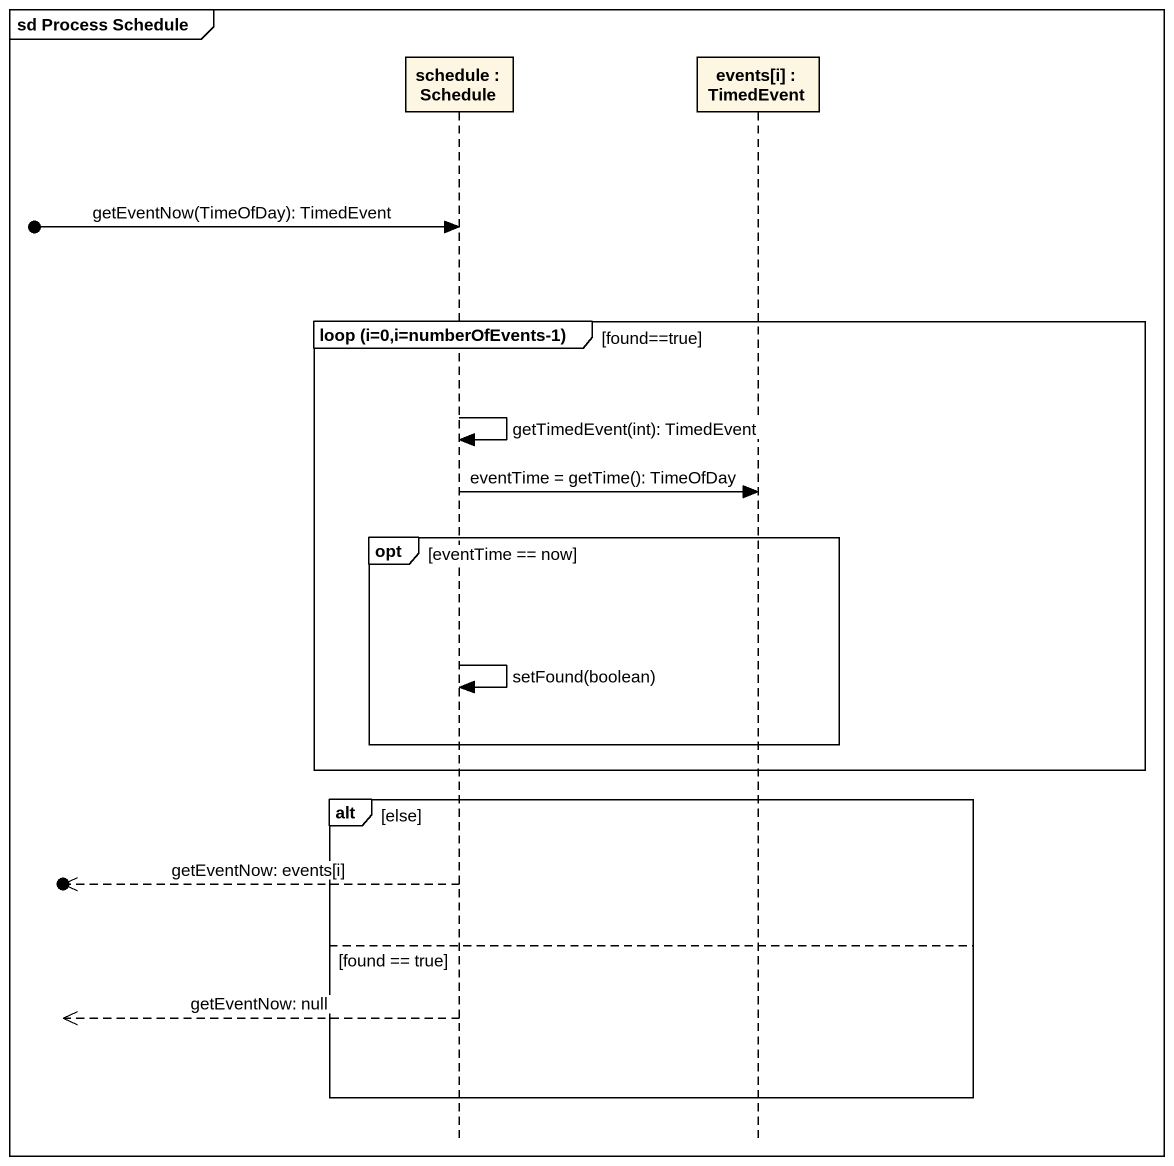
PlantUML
@startuml
mainframe sd Process Schedule
hide footbox
participant "schedule : Schedule" as schedule
participant "events[i] : TimedEvent" as events_i

[o-> schedule : getEventNow(TimeOfDay): TimedEvent
group loop (i=0,i=numberOfEvents-1) [found==true]
  schedule -> schedule : getTimedEvent(int): TimedEvent
  schedule -> events_i : eventTime = getTime(): TimeOfDay
  opt eventTime == now
    schedule -> schedule : setFound(boolean)
  end
end
alt else
  [o<<-- schedule : getEventNow: events[i]
else found == true
  [o<<-- schedule : getEventNow: null
end
@enduml
